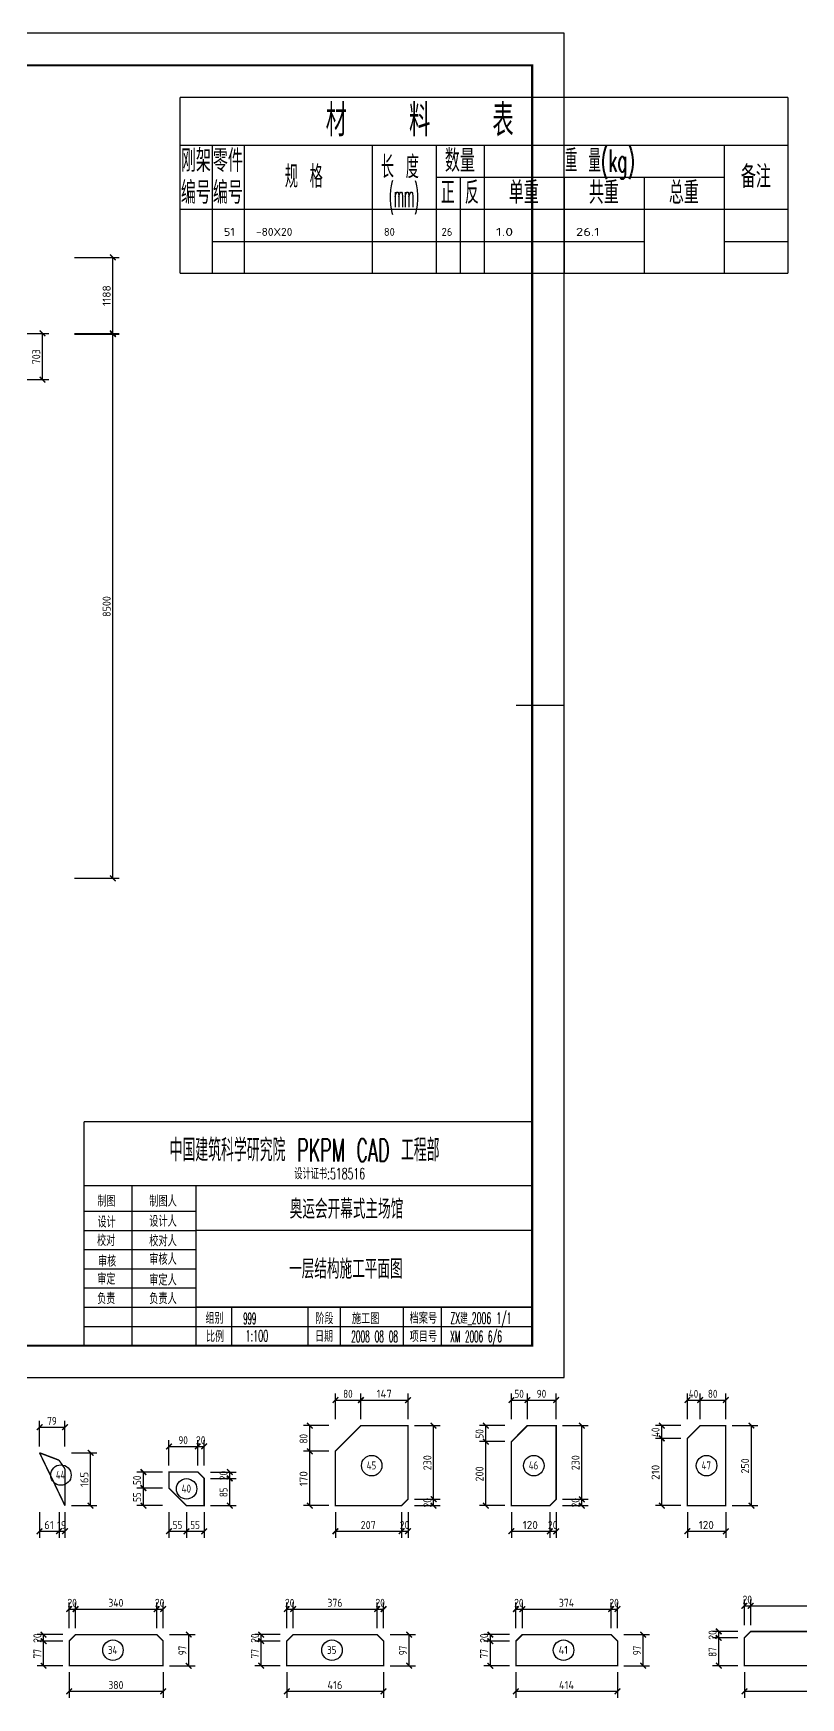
# Model space of a CAD drawing. Extents: x 14207793 to 14719554, y -1675802 to -1228715.
# Drawn here: x 14544975 to 14568958, y -1284293 to -1232293 of the extents above; entities that cross this region are included whole.
import ezdxf
from ezdxf.enums import TextEntityAlignment as Align

# ---------------------------------------------------------------- set-up
doc = ezdxf.new("R2010")
doc.units = 0
doc.header["$LTSCALE"] = 500
doc.header["$MEASUREMENT"] = 0
doc.layers.get('0').update_dxf_attribs({"linetype": 'CONTINUOUS'})
for name, color, linetype in [('13', 253, 'CONTINUOUS'), ('15', 3, 'CONTINUOUS'), ('中文', 2, 'CONTINUOUS'), ('图框外框__细线', 253, 'CONTINUOUS'), ('尺寸标注', 253, 'CONTINUOUS'), ('编号标注', 253, 'CONTINUOUS')]:
    doc.layers.add(name, color=color, linetype=linetype)
doc.styles.add('HZ', font='txt', dxfattribs={"width": 0.8, "bigfont": 'hztxt'})
doc.styles.get("Standard").update_dxf_attribs({"font": 'SYSZ.shx', "width": 0.75, "bigfont": 'SYFS.shx'})

# ---------------------------------------------------------------- blocks, each defined once
blk = doc.blocks.new('998')
for p, q in [((660.35, 43.03), (695.35, 43.03)), ((660.35, 37.03), (695.35, 37.03)), ((660.35, 31.03), (695.35, 31.03)), ((660.35, 25.03), (695.35, 25.03)), ((660.35, 19.03), (695.35, 19.03)), ((660.35, 13.03), (695.35, 13.03)), ((706.42, 13.03), (706.42, 1.03)), ((730.31, 13.03), (730.31, 1.03)), ((740.38, 13.03), (740.38, 1.03)), ((760.11, 13.03), (760.11, 1.03)), ((771.95, 13.03), (771.95, 1.03)), ((660.35, 7.03), (800.35, 7.03))]:
    blk.add_line(p, q)
at = {"const_width": 0.45}
for points in [[(660.35, 71.03), (800.35, 71.03)], [(660.35, 71.03), (660.35, 1.03)], [(660.35, 51.03), (800.35, 51.03)], [(675.35, 51.03), (675.35, 1.03)], [(695.35, 51.03), (695.35, 1.03)], [(695.35, 37.03), (800.35, 37.03)], [(695.35, 13.03), (800.35, 13.03)]]:
    blk.add_lwpolyline(points, dxfattribs=at)
at = {"layer": '中文', "style": 'HZ'}
for s, height, width, p, p2 in [('中国建筑科学研究院 PKPM CAD 工程部', 7, 0.605539, (687.06, 58.6), (771.44, 58.6)), ('设计证书:518516', 3.5, 0.733737, (726.05, 53), (748.18, 53)), ('制图', 3.5, 0.875996, (664.53, 44.45), (670.16, 44.45)), ('制图人', 3.5, 0.830144, (680.7, 44.45), (689.33, 44.45)), ('奥运会开幕式主场馆', 6, 0.663796, (724.61, 40.69), (760.11, 40.69)), ('设计', 3.5, 0.839947, (664.57, 37.93), (670.19, 37.93)), ('设计人', 3.5, 0.830144, (680.7, 38.15), (689.33, 38.15)), ('校对', 3.5, 0.826345, (664.41, 32.13), (670.04, 32.13)), ('校对人', 3.5, 0.830144, (680.7, 32.04), (689.33, 32.04)), ('审核', 3.5, 0.836505, (664.75, 25.64), (670.38, 25.64)), ('审核人', 3.5, 0.830144, (680.7, 26.27), (689.33, 26.27)), ('一层结构施工平面图', 6, 0.669712, (724.41, 21.96), (759.91, 21.96)), ('审定', 3.5, 0.83309, (664.5, 20.09), (670.13, 20.09)), ('审定人', 3.5, 0.830144, (680.7, 19.8), (689.33, 19.8)), ('负责', 3.5, 0.854005, (664.45, 13.98), (670.07, 13.98)), ('负责人', 3.5, 0.830144, (680.7, 13.98), (689.33, 13.98)), ('组别', 3.5, 0.861212, (698.29, 7.86), (703.91, 7.86)), ('999', 3.5, 0.578167, (710.06, 7.77), (714.19, 7.77)), ('阶段', 3.5, 0.850446, (732.65, 7.75), (738.28, 7.75)), ('施工图', 3.5, 0.869345, (744.03, 7.74), (752.65, 7.74)), ('档案号', 3.5, 0.848142, (762.06, 7.87), (770.69, 7.87)), ('ZX建_2006 1/1', 3.5, 0.612377, (774.8, 7.84), (793.93, 7.84)), ('比例', 3.5, 0.857593, (698.48, 2.16), (704.1, 2.16)), ('1:100', 3.5, 0.653439, (710.79, 2.36), (717.92, 2.36)), ('日期', 3.5, 0.843418, (732.53, 2.21), (738.15, 2.21)), ('2008 08 08', 3.5, 0.565848, (743.83, 2.13), (758.46, 2.13)), ('项目号', 3.5, 0.848142, (762.07, 2.12), (770.7, 2.12)), ('XM 2006 6/6', 3.5, 0.552008, (774.8, 2.11), (790.93, 2.11))]:
    blk.add_text(s, height=height, dxfattribs=dict(at, width=width)).set_placement(p, p2, align=Align.FIT)

msp = doc.modelspace()

# ---------------------------------------------------------------- linework, layer by layer
at = {"layer": '13'}
for p, q in [((14550562.5, -1235792.88), (14550562.5, -1236792.88)), ((14551562.5, -1235792.88), (14551562.5, -1236792.88)), ((14555562.5, -1235792.88), (14555562.5, -1236792.88)), ((14557562.5, -1235792.88), (14557562.5, -1236792.88)), ((14559062.5, -1235792.88), (14559062.5, -1236792.88)), ((14566562.5, -1235792.88), (14566562.5, -1236792.88)), ((14550562.5, -1236792.88), (14550562.5, -1237792.88)), ((14551562.5, -1236792.88), (14551562.5, -1237792.88)), ((14555562.5, -1236792.88), (14555562.5, -1237792.88)), ((14557562.5, -1236792.88), (14557562.5, -1237792.88)), ((14557562.5, -1236792.88), (14566562.5, -1236792.88)), ((14558312.5, -1236792.88), (14558312.5, -1237792.88)), ((14559062.5, -1236792.88), (14559062.5, -1237792.88)), ((14561562.5, -1236792.88), (14561562.5, -1237792.88)), ((14564062.5, -1236792.88), (14564062.5, -1237792.88)), ((14566562.5, -1236792.88), (14566562.5, -1237792.88)), ((14549562.5, -1237792.88), (14568562.5, -1237792.88)), ((14550562.5, -1237792.88), (14550562.5, -1239792.88)), ((14551562.5, -1237792.88), (14551562.5, -1239792.88)), ((14555562.5, -1237792.88), (14555562.5, -1239792.88)), ((14557562.5, -1237792.88), (14557562.5, -1239792.88)), ((14558312.5, -1237792.88), (14558312.5, -1239792.88)), ((14559062.5, -1237792.88), (14559062.5, -1239792.88)), ((14561562.5, -1237792.88), (14561562.5, -1239792.88)), ((14564062.5, -1237792.88), (14564062.5, -1239792.88)), ((14566562.5, -1237792.88), (14566562.5, -1239792.88)), ((14550562.5, -1238792.88), (14564062.5, -1238792.88)), ((14566562.5, -1238792.88), (14568562.5, -1238792.88))]:
    msp.add_line(p, q, dxfattribs=at)
at = {"layer": '13', "const_width": 45}
for points in [[(14549562.5, -1234292.88), (14549562.5, -1235792.88)], [(14549562.5, -1234292.88), (14568562.5, -1234292.88)], [(14568562.5, -1234292.88), (14568562.5, -1235792.88)], [(14549562.5, -1235792.88), (14549562.5, -1236792.88)], [(14549562.5, -1235792.88), (14568562.5, -1235792.88)], [(14568562.5, -1235792.88), (14568562.5, -1236792.88)], [(14549562.5, -1236792.88), (14549562.5, -1237792.88)], [(14568562.5, -1236792.88), (14568562.5, -1237792.88)], [(14549562.5, -1237792.88), (14549562.5, -1239792.88)], [(14549562.5, -1237792.88), (14568562.5, -1237792.88)], [(14568562.5, -1237792.88), (14568562.5, -1239792.88)], [(14549562.5, -1239792.88), (14568562.5, -1239792.88)]]:
    msp.add_lwpolyline(points, dxfattribs=at)
at = {"layer": '15', "const_width": 45}
for points in [[(14554415.98, -1278292.88), (14556485.98, -1278292.88), (14556685.98, -1278092.88), (14556685.98, -1275792.88), (14555215.98, -1275792.88), (14554415.98, -1276592.88), (14554415.98, -1278292.88)], [(14559915.98, -1278292.88), (14561115.98, -1278292.88), (14561315.98, -1278092.88), (14561315.98, -1275792.88), (14560415.98, -1275792.88), (14559915.98, -1276292.88), (14559915.98, -1278292.88)], [(14565415.98, -1278292.88), (14566615.98, -1278292.88), (14566615.98, -1275792.88), (14565815.98, -1275792.88), (14565415.98, -1276192.88), (14565415.98, -1278292.88)], [(14545171.28, -1276641.29), (14545778.99, -1276871.92)], [(14545965.98, -1278292.88), (14545171.28, -1276641.29)], [(14545778.99, -1276871.92), (14545965.98, -1277142.88)], [(14545965.98, -1277142.88), (14545965.98, -1278292.88)], [(14550315.98, -1278292.88), (14549765.98, -1278292.88), (14549215.98, -1277742.88), (14549215.98, -1277242.88), (14550115.98, -1277242.88), (14550315.98, -1277442.88), (14550315.98, -1278292.88)], [(14546098.5, -1283292.88), (14549031.38, -1283292.88), (14549031.38, -1282522.88), (14548831.38, -1282322.88), (14546298.5, -1282322.88), (14546098.5, -1282522.88), (14546098.5, -1283292.88)], [(14552895.36, -1283292.88), (14555923.84, -1283292.88), (14555923.84, -1282522.88), (14555723.84, -1282322.88), (14553095.36, -1282322.88), (14552895.36, -1282522.88), (14552895.36, -1283292.88)], [(14560058.55, -1283292.88), (14563235.6, -1283292.88), (14563235.6, -1282522.88), (14563035.6, -1282322.88), (14560258.55, -1282322.88), (14560058.55, -1282522.88), (14560058.55, -1283292.88)], [(14567198.12, -1283292.88), (14572305.73, -1283292.88), (14572305.73, -1282422.88), (14572105.73, -1282222.88), (14567398.12, -1282222.88), (14567198.12, -1282422.88), (14567198.12, -1283292.88)]]:
    msp.add_lwpolyline(points, dxfattribs=at)
at = {"layer": '图框外框__细线'}
msp.add_line((14561562.5, -1253292.88), (14560062.5, -1253292.88), dxfattribs=at)
msp.add_lwpolyline([(14472462.5, -1274292.88), (14561562.5, -1274292.88), (14561562.5, -1232292.88), (14472462.5, -1232292.88), (14472462.5, -1274292.88)], dxfattribs=at)
at = {"layer": '图框外框__细线', "const_width": 70}
msp.add_lwpolyline([(14474962.5, -1273292.88), (14560562.5, -1273292.88), (14560562.5, -1233292.88), (14474962.5, -1233292.88), (14474962.5, -1273292.88)], dxfattribs=at)
at = {"layer": '尺寸标注'}
for p, q in [((14546262.5, -1239292.88), (14547662.5, -1239292.88)), ((14547462.5, -1241667.88), (14547462.5, -1239292.88)), ((14544062.5, -1241667.88), (14545462.5, -1241667.88)), ((14545262.5, -1243112.86), (14545262.5, -1241667.88)), ((14546262.5, -1241667.88), (14547662.5, -1241667.88)), ((14546262.5, -1241692.88), (14547662.5, -1241692.88)), ((14547462.5, -1258692.88), (14547462.5, -1241692.88)), ((14544062.5, -1243112.86), (14545462.5, -1243112.86)), ((14546262.5, -1258692.88), (14547662.5, -1258692.88)), ((14554415.98, -1275592.88), (14554415.98, -1274792.88)), ((14554415.98, -1274992.88), (14555215.98, -1274992.88)), ((14555215.98, -1275592.88), (14555215.98, -1274792.88)), ((14555215.98, -1275592.88), (14555215.98, -1274792.88)), ((14555215.98, -1274992.88), (14556685.98, -1274992.88)), ((14556685.98, -1275592.88), (14556685.98, -1274792.88)), ((14559915.98, -1275592.88), (14559915.98, -1274792.88)), ((14559915.98, -1274992.88), (14560415.98, -1274992.88)), ((14560415.98, -1275592.88), (14560415.98, -1274792.88)), ((14560415.98, -1275592.88), (14560415.98, -1274792.88)), ((14560415.98, -1274992.88), (14561315.98, -1274992.88)), ((14561315.98, -1275592.88), (14561315.98, -1274792.88)), ((14565415.98, -1275592.88), (14565415.98, -1274792.88)), ((14565415.98, -1274992.88), (14565815.98, -1274992.88)), ((14565815.98, -1275592.88), (14565815.98, -1274792.88)), ((14565815.98, -1275592.88), (14565815.98, -1274792.88)), ((14565815.98, -1274992.88), (14566615.98, -1274992.88)), ((14566615.98, -1275592.88), (14566615.98, -1274792.88)), ((14545171.28, -1276441.29), (14545171.28, -1275641.29)), ((14545171.28, -1275841.29), (14545965.98, -1275841.29)), ((14545965.98, -1276441.29), (14545965.98, -1275641.29)), ((14554215.98, -1275792.88), (14553415.98, -1275792.88)), ((14553615.98, -1276592.88), (14553615.98, -1275792.88)), ((14556885.98, -1275792.88), (14557685.98, -1275792.88)), ((14557485.98, -1278092.88), (14557485.98, -1275792.88)), ((14559715.98, -1275792.88), (14558915.98, -1275792.88)), ((14559115.98, -1276292.88), (14559115.98, -1275792.88)), ((14561515.98, -1275792.88), (14562315.98, -1275792.88)), ((14562115.98, -1278092.88), (14562115.98, -1275792.88)), ((14565215.98, -1275792.88), (14564415.98, -1275792.88)), ((14564615.98, -1276192.88), (14564615.98, -1275792.88)), ((14566815.98, -1275792.88), (14567615.98, -1275792.88)), ((14567415.98, -1278292.88), (14567415.98, -1275792.88)), ((14549215.98, -1277042.88), (14549215.98, -1276242.88)), ((14549215.98, -1276442.88), (14550115.98, -1276442.88)), ((14550115.98, -1277042.88), (14550115.98, -1276242.88)), ((14550115.98, -1277042.88), (14550115.98, -1276242.88)), ((14550115.98, -1276442.88), (14550315.98, -1276442.88)), ((14550315.98, -1277042.88), (14550315.98, -1276242.88)), ((14554215.98, -1276592.88), (14553415.98, -1276592.88)), ((14554215.98, -1276592.88), (14553415.98, -1276592.88)), ((14553615.98, -1278292.88), (14553615.98, -1276592.88)), ((14559715.98, -1276292.88), (14558915.98, -1276292.88)), ((14559715.98, -1276292.88), (14558915.98, -1276292.88)), ((14559115.98, -1278292.88), (14559115.98, -1276292.88)), ((14565215.98, -1276192.88), (14564415.98, -1276192.88)), ((14565215.98, -1276192.88), (14564415.98, -1276192.88)), ((14564615.98, -1278292.88), (14564615.98, -1276192.88)), ((14546165.98, -1276641.29), (14546965.98, -1276641.29)), ((14546765.98, -1278292.88), (14546765.98, -1276641.29)), ((14549015.98, -1277242.88), (14548215.98, -1277242.88)), ((14548415.98, -1277742.88), (14548415.98, -1277242.88)), ((14550515.98, -1277242.88), (14551315.98, -1277242.88)), ((14550515.98, -1277442.88), (14551315.98, -1277442.88)), ((14550515.98, -1277442.88), (14551315.98, -1277442.88)), ((14551115.98, -1277442.88), (14551115.98, -1277242.88)), ((14551115.98, -1278292.88), (14551115.98, -1277442.88)), ((14549015.98, -1277742.88), (14548215.98, -1277742.88)), ((14549015.98, -1277742.88), (14548215.98, -1277742.88)), ((14548415.98, -1278292.88), (14548415.98, -1277742.88)), ((14556885.98, -1278092.88), (14557685.98, -1278092.88)), ((14556885.98, -1278092.88), (14557685.98, -1278092.88)), ((14557485.98, -1278292.88), (14557485.98, -1278092.88)), ((14561515.98, -1278092.88), (14562315.98, -1278092.88)), ((14561515.98, -1278092.88), (14562315.98, -1278092.88)), ((14562115.98, -1278292.88), (14562115.98, -1278092.88)), ((14545171.28, -1278492.88), (14545171.28, -1279292.88)), ((14545778.99, -1278492.88), (14545778.99, -1279292.88)), ((14545778.99, -1278492.88), (14545778.99, -1279292.88)), ((14545965.98, -1278492.88), (14545965.98, -1279292.88)), ((14546165.98, -1278292.88), (14546965.98, -1278292.88)), ((14549015.98, -1278292.88), (14548215.98, -1278292.88)), ((14549215.98, -1278492.88), (14549215.98, -1279292.88)), ((14549765.98, -1278492.88), (14549765.98, -1279292.88)), ((14549765.98, -1278492.88), (14549765.98, -1279292.88)), ((14550315.98, -1278492.88), (14550315.98, -1279292.88)), ((14550515.98, -1278292.88), (14551315.98, -1278292.88)), ((14554215.98, -1278292.88), (14553415.98, -1278292.88)), ((14554415.98, -1278492.88), (14554415.98, -1279292.88)), ((14556485.98, -1278492.88), (14556485.98, -1279292.88)), ((14556485.98, -1278492.88), (14556485.98, -1279292.88)), ((14556685.98, -1278492.88), (14556685.98, -1279292.88)), ((14556885.98, -1278292.88), (14557685.98, -1278292.88)), ((14559715.98, -1278292.88), (14558915.98, -1278292.88)), ((14559915.98, -1278492.88), (14559915.98, -1279292.88)), ((14561115.98, -1278492.88), (14561115.98, -1279292.88)), ((14561115.98, -1278492.88), (14561115.98, -1279292.88)), ((14561315.98, -1278492.88), (14561315.98, -1279292.88)), ((14561515.98, -1278292.88), (14562315.98, -1278292.88)), ((14565215.98, -1278292.88), (14564415.98, -1278292.88)), ((14565415.98, -1278492.88), (14565415.98, -1279292.88)), ((14566615.98, -1278492.88), (14566615.98, -1279292.88)), ((14566815.98, -1278292.88), (14567615.98, -1278292.88)), ((14545171.28, -1279092.88), (14545778.99, -1279092.88)), ((14545778.99, -1279092.88), (14545965.98, -1279092.88)), ((14549215.98, -1279092.88), (14549765.98, -1279092.88)), ((14549765.98, -1279092.88), (14550315.98, -1279092.88)), ((14554415.98, -1279092.88), (14556485.98, -1279092.88)), ((14556485.98, -1279092.88), (14556685.98, -1279092.88)), ((14559915.98, -1279092.88), (14561115.98, -1279092.88)), ((14561115.98, -1279092.88), (14561315.98, -1279092.88)), ((14565415.98, -1279092.88), (14566615.98, -1279092.88)), ((14567198.12, -1282022.88), (14567198.12, -1281222.88)), ((14567398.12, -1282022.88), (14567398.12, -1281222.88)), ((14567398.12, -1282022.88), (14567398.12, -1281222.88)), ((14546098.5, -1282122.88), (14546098.5, -1281322.88)), ((14546098.5, -1281522.88), (14546298.5, -1281522.88)), ((14546298.5, -1282122.88), (14546298.5, -1281322.88)), ((14546298.5, -1282122.88), (14546298.5, -1281322.88)), ((14546298.5, -1281522.88), (14548831.38, -1281522.88)), ((14548831.38, -1282122.88), (14548831.38, -1281322.88)), ((14548831.38, -1282122.88), (14548831.38, -1281322.88)), ((14548831.38, -1281522.88), (14549031.38, -1281522.88)), ((14549031.38, -1282122.88), (14549031.38, -1281322.88)), ((14552895.36, -1282122.88), (14552895.36, -1281322.88)), ((14552895.36, -1281522.88), (14553095.36, -1281522.88)), ((14553095.36, -1282122.88), (14553095.36, -1281322.88)), ((14553095.36, -1282122.88), (14553095.36, -1281322.88)), ((14553095.36, -1281522.88), (14555723.84, -1281522.88)), ((14555723.84, -1282122.88), (14555723.84, -1281322.88)), ((14555723.84, -1282122.88), (14555723.84, -1281322.88)), ((14555723.84, -1281522.88), (14555923.84, -1281522.88)), ((14555923.84, -1282122.88), (14555923.84, -1281322.88)), ((14560058.55, -1282122.88), (14560058.55, -1281322.88)), ((14560058.55, -1281522.88), (14560258.55, -1281522.88)), ((14560258.55, -1282122.88), (14560258.55, -1281322.88)), ((14560258.55, -1282122.88), (14560258.55, -1281322.88)), ((14560258.55, -1281522.88), (14563035.6, -1281522.88)), ((14563035.6, -1282122.88), (14563035.6, -1281322.88)), ((14563035.6, -1282122.88), (14563035.6, -1281322.88)), ((14563035.6, -1281522.88), (14563235.6, -1281522.88)), ((14563235.6, -1282122.88), (14563235.6, -1281322.88)), ((14567198.12, -1281422.88), (14567398.12, -1281422.88)), ((14567398.12, -1281422.88), (14572105.73, -1281422.88)), ((14566998.12, -1282222.88), (14566198.12, -1282222.88)), ((14566398.12, -1282422.88), (14566398.12, -1282222.88)), ((14545898.5, -1282322.88), (14545098.5, -1282322.88)), ((14545898.5, -1282522.88), (14545098.5, -1282522.88)), ((14545898.5, -1282522.88), (14545098.5, -1282522.88)), ((14545298.5, -1282522.88), (14545298.5, -1282322.88)), ((14545298.5, -1283292.88), (14545298.5, -1282522.88)), ((14549231.38, -1282322.88), (14550031.38, -1282322.88)), ((14549831.38, -1283292.88), (14549831.38, -1282322.88)), ((14552695.36, -1282322.88), (14551895.36, -1282322.88)), ((14552695.36, -1282522.88), (14551895.36, -1282522.88)), ((14552695.36, -1282522.88), (14551895.36, -1282522.88)), ((14552095.36, -1282522.88), (14552095.36, -1282322.88)), ((14552095.36, -1283292.88), (14552095.36, -1282522.88)), ((14556123.84, -1282322.88), (14556923.84, -1282322.88)), ((14556723.84, -1283292.88), (14556723.84, -1282322.88)), ((14559858.55, -1282322.88), (14559058.55, -1282322.88)), ((14559858.55, -1282522.88), (14559058.55, -1282522.88)), ((14559858.55, -1282522.88), (14559058.55, -1282522.88)), ((14559258.55, -1282522.88), (14559258.55, -1282322.88)), ((14559258.55, -1283292.88), (14559258.55, -1282522.88)), ((14563435.6, -1282322.88), (14564235.6, -1282322.88)), ((14564035.6, -1283292.88), (14564035.6, -1282322.88)), ((14566998.12, -1282422.88), (14566198.12, -1282422.88)), ((14566998.12, -1282422.88), (14566198.12, -1282422.88)), ((14566398.12, -1283292.88), (14566398.12, -1282422.88)), ((14545898.5, -1283292.88), (14545098.5, -1283292.88)), ((14549231.38, -1283292.88), (14550031.38, -1283292.88)), ((14552695.36, -1283292.88), (14551895.36, -1283292.88)), ((14556123.84, -1283292.88), (14556923.84, -1283292.88)), ((14559858.55, -1283292.88), (14559058.55, -1283292.88)), ((14563435.6, -1283292.88), (14564235.6, -1283292.88)), ((14566998.12, -1283292.88), (14566198.12, -1283292.88)), ((14546098.5, -1283492.88), (14546098.5, -1284292.88)), ((14549031.38, -1283492.88), (14549031.38, -1284292.88)), ((14552895.36, -1283492.88), (14552895.36, -1284292.88)), ((14555923.84, -1283492.88), (14555923.84, -1284292.88)), ((14560058.55, -1283492.88), (14560058.55, -1284292.88)), ((14563235.6, -1283492.88), (14563235.6, -1284292.88)), ((14567198.12, -1283492.88), (14567198.12, -1284292.88)), ((14546098.5, -1284092.88), (14549031.38, -1284092.88)), ((14552895.36, -1284092.88), (14555923.84, -1284092.88)), ((14560058.55, -1284092.88), (14563235.6, -1284092.88)), ((14567198.12, -1284092.88), (14572305.73, -1284092.88))]:
    msp.add_line(p, q, dxfattribs=at)
at = {"layer": '尺寸标注', "const_width": 45}
for points in [[(14547374.12, -1239204.49), (14547550.89, -1239381.27)], [(14545174.12, -1241579.49), (14545350.89, -1241756.27)], [(14547374.12, -1241579.49), (14547550.89, -1241756.27)], [(14547374.12, -1241604.49), (14547550.89, -1241781.27)], [(14545174.12, -1243024.47), (14545350.89, -1243201.25)], [(14547374.12, -1258604.49), (14547550.89, -1258781.27)], [(14554327.59, -1275081.27), (14554504.36, -1274904.5)], [(14555127.59, -1275081.27), (14555304.36, -1274904.5)], [(14555127.59, -1275081.27), (14555304.36, -1274904.5)], [(14556597.59, -1275081.27), (14556774.37, -1274904.5)], [(14559827.59, -1275081.27), (14560004.36, -1274904.5)], [(14560327.59, -1275081.27), (14560504.36, -1274904.5)], [(14560327.59, -1275081.27), (14560504.36, -1274904.5)], [(14561227.59, -1275081.27), (14561404.36, -1274904.5)], [(14565327.59, -1275081.27), (14565504.36, -1274904.5)], [(14565727.59, -1275081.27), (14565904.36, -1274904.5)], [(14565727.59, -1275081.27), (14565904.36, -1274904.5)], [(14566527.59, -1275081.27), (14566704.36, -1274904.5)], [(14545082.9, -1275929.68), (14545259.67, -1275752.9)], [(14545877.59, -1275929.68), (14546054.36, -1275752.9)], [(14553527.59, -1275704.5), (14553704.36, -1275881.27)], [(14557397.59, -1275704.5), (14557574.37, -1275881.27)], [(14559027.59, -1275704.5), (14559204.36, -1275881.27)], [(14562027.59, -1275704.5), (14562204.36, -1275881.27)], [(14564527.59, -1275704.5), (14564704.36, -1275881.27)], [(14567327.59, -1275704.5), (14567504.36, -1275881.27)], [(14546677.59, -1276552.9), (14546854.36, -1276729.68)], [(14549127.59, -1276531.27), (14549304.36, -1276354.49)], [(14550027.59, -1276531.27), (14550204.36, -1276354.49)], [(14550027.59, -1276531.27), (14550204.36, -1276354.49)], [(14550227.59, -1276531.27), (14550404.36, -1276354.49)], [(14553527.59, -1276504.5), (14553704.36, -1276681.27)], [(14553527.59, -1276504.5), (14553704.36, -1276681.27)], [(14559027.59, -1276204.5), (14559204.36, -1276381.27)], [(14559027.59, -1276204.5), (14559204.36, -1276381.27)], [(14564527.59, -1276104.5), (14564704.36, -1276281.27)], [(14564527.59, -1276104.5), (14564704.36, -1276281.27)], [(14548327.59, -1277154.49), (14548504.36, -1277331.27)], [(14548327.59, -1277654.49), (14548504.36, -1277831.27)], [(14548327.59, -1277654.49), (14548504.36, -1277831.27)], [(14551027.59, -1277154.49), (14551204.36, -1277331.27)], [(14551027.59, -1277354.49), (14551204.36, -1277531.27)], [(14551027.59, -1277354.49), (14551204.36, -1277531.27)], [(14557397.59, -1278004.5), (14557574.37, -1278181.27)], [(14557397.59, -1278004.5), (14557574.37, -1278181.27)], [(14562027.59, -1278004.5), (14562204.36, -1278181.27)], [(14562027.59, -1278004.5), (14562204.36, -1278181.27)], [(14546677.59, -1278204.5), (14546854.36, -1278381.27)], [(14548327.59, -1278204.49), (14548504.36, -1278381.27)], [(14551027.59, -1278204.5), (14551204.36, -1278381.27)], [(14553527.59, -1278204.5), (14553704.36, -1278381.27)], [(14557397.59, -1278204.5), (14557574.37, -1278381.27)], [(14559027.59, -1278204.5), (14559204.36, -1278381.27)], [(14562027.59, -1278204.5), (14562204.36, -1278381.27)], [(14564527.59, -1278204.5), (14564704.36, -1278381.27)], [(14567327.59, -1278204.5), (14567504.36, -1278381.27)], [(14545082.9, -1279181.27), (14545259.67, -1279004.5)], [(14545690.61, -1279181.27), (14545867.38, -1279004.5)], [(14545690.61, -1279181.27), (14545867.38, -1279004.5)], [(14545877.59, -1279181.27), (14546054.36, -1279004.5)], [(14549127.59, -1279181.27), (14549304.36, -1279004.49)], [(14549677.59, -1279181.27), (14549854.36, -1279004.49)], [(14549677.59, -1279181.27), (14549854.36, -1279004.49)], [(14550227.59, -1279181.27), (14550404.36, -1279004.49)], [(14554327.59, -1279181.27), (14554504.36, -1279004.5)], [(14556397.59, -1279181.27), (14556574.37, -1279004.5)], [(14556397.59, -1279181.27), (14556574.37, -1279004.5)], [(14556597.59, -1279181.27), (14556774.37, -1279004.5)], [(14559827.59, -1279181.27), (14560004.36, -1279004.5)], [(14561027.59, -1279181.27), (14561204.36, -1279004.5)], [(14561027.59, -1279181.27), (14561204.36, -1279004.5)], [(14561227.59, -1279181.27), (14561404.36, -1279004.5)], [(14565327.59, -1279181.27), (14565504.36, -1279004.5)], [(14566527.59, -1279181.27), (14566704.36, -1279004.5)], [(14546010.11, -1281611.27), (14546186.88, -1281434.5)], [(14546210.11, -1281611.27), (14546386.88, -1281434.5)], [(14546210.11, -1281611.27), (14546386.88, -1281434.5)], [(14548742.99, -1281611.27), (14548919.76, -1281434.5)], [(14548742.99, -1281611.27), (14548919.76, -1281434.5)], [(14548942.99, -1281611.27), (14549119.76, -1281434.5)], [(14552806.98, -1281611.27), (14552983.75, -1281434.5)], [(14553006.98, -1281611.27), (14553183.75, -1281434.5)], [(14553006.98, -1281611.27), (14553183.75, -1281434.5)], [(14555635.46, -1281611.27), (14555812.23, -1281434.5)], [(14555635.46, -1281611.27), (14555812.23, -1281434.5)], [(14555835.46, -1281611.27), (14556012.23, -1281434.5)], [(14559970.17, -1281611.27), (14560146.94, -1281434.5)], [(14560170.17, -1281611.27), (14560346.94, -1281434.5)], [(14560170.17, -1281611.27), (14560346.94, -1281434.5)], [(14562947.22, -1281611.27), (14563123.99, -1281434.5)], [(14562947.22, -1281611.27), (14563123.99, -1281434.5)], [(14563147.22, -1281611.27), (14563323.99, -1281434.5)], [(14567109.74, -1281511.27), (14567286.51, -1281334.5)], [(14567309.74, -1281511.27), (14567486.51, -1281334.5)], [(14567309.74, -1281511.27), (14567486.51, -1281334.5)], [(14545210.11, -1282234.5), (14545386.88, -1282411.27)], [(14549742.99, -1282234.5), (14549919.76, -1282411.27)], [(14552006.98, -1282234.5), (14552183.75, -1282411.27)], [(14556635.46, -1282234.5), (14556812.23, -1282411.27)], [(14559170.17, -1282234.5), (14559346.94, -1282411.27)], [(14563947.22, -1282234.5), (14564123.99, -1282411.27)], [(14566309.74, -1282134.5), (14566486.51, -1282311.27)], [(14566309.74, -1282334.5), (14566486.51, -1282511.27)], [(14566309.74, -1282334.5), (14566486.51, -1282511.27)], [(14545210.11, -1282434.5), (14545386.88, -1282611.27)], [(14545210.11, -1282434.5), (14545386.88, -1282611.27)], [(14552006.98, -1282434.5), (14552183.75, -1282611.27)], [(14552006.98, -1282434.5), (14552183.75, -1282611.27)], [(14559170.17, -1282434.5), (14559346.94, -1282611.27)], [(14559170.17, -1282434.5), (14559346.94, -1282611.27)], [(14545210.11, -1283204.5), (14545386.88, -1283381.27)], [(14549742.99, -1283204.5), (14549919.76, -1283381.27)], [(14552006.98, -1283204.5), (14552183.75, -1283381.27)], [(14556635.46, -1283204.5), (14556812.23, -1283381.27)], [(14559170.17, -1283204.5), (14559346.94, -1283381.27)], [(14563947.22, -1283204.5), (14564123.99, -1283381.27)], [(14566309.74, -1283204.5), (14566486.51, -1283381.27)], [(14546010.11, -1284181.27), (14546186.88, -1284004.5)], [(14548942.99, -1284181.27), (14549119.76, -1284004.5)], [(14552806.98, -1284181.27), (14552983.75, -1284004.5)], [(14555835.46, -1284181.27), (14556012.23, -1284004.5)], [(14559970.17, -1284181.27), (14560146.94, -1284004.5)], [(14563147.22, -1284181.27), (14563323.99, -1284004.5)], [(14567109.74, -1284181.27), (14567286.51, -1284004.5)]]:
    msp.add_lwpolyline(points, dxfattribs=at)
at = {"layer": '编号标注'}
for centre in [(14545838.97, -1277337.01), (14555550.98, -1277042.88), (14560615.98, -1277042.88), (14566015.98, -1277042.88), (14549765.98, -1277767.88), (14547464.94, -1282807.88), (14554309.6, -1282807.88), (14561547.08, -1282807.88)]:
    msp.add_circle(centre, 320, dxfattribs=at)

# ---------------------------------------------------------------- block references
at = {"layer": '图框外框__细线', "xscale": 100, "yscale": 100, "zscale": 100}
msp.add_blockref('998', (14480527.74, -1273395.62), dxfattribs=at)

# ---------------------------------------------------------------- texts
at = {"layer": '13', "style": 'HZ'}
for s, height, width, p, p2 in [('材   料   表', 1000, 0.805884, (14554112.5, -1235512.88), (14559987.5, -1235512.88)), ('刚架', 700, 0.702848, (14549587.5, -1236621.88), (14550525, -1236621.88)), ('零件', 700, 0.694242, (14550587.5, -1236621.88), (14551525, -1236621.88)), ('数量', 700, 0.697087, (14557837.5, -1236621.88), (14558775, -1236621.88)), ('重 量(kg)', 700, 0.634766, (14561587.5, -1236621.88), (14563775, -1236621.88)), ('规 格', 700, 0.630315, (14552837.5, -1237121.88), (14554025, -1237121.88)), ('长 度', 700, 0.639672, (14555837.5, -1236821.88), (14557025, -1236821.88)), ('备注', 700, 0.688621, (14567087.5, -1237121.88), (14568025, -1237121.88)), ('编号', 700, 0.702848, (14549587.5, -1237621.88), (14550525, -1237621.88)), ('编号', 700, 0.702848, (14550587.5, -1237621.88), (14551525, -1237621.88)), ('(mm)', 700, 0.429894, (14556087.5, -1237721.88), (14557025, -1237721.88)), ('正', 700, 0.672669, (14557712.5, -1237621.88), (14558150, -1237621.88)), ('反', 700, 0.684267, (14558462.5, -1237621.88), (14558900, -1237621.88)), ('单重', 700, 0.702848, (14559837.5, -1237621.88), (14560775, -1237621.88)), ('共重', 700, 0.702848, (14562337.5, -1237621.88), (14563275, -1237621.88)), ('总重', 700, 0.702848, (14564837.5, -1237621.88), (14565775, -1237621.88))]:
    msp.add_text(s, height=height, dxfattribs=dict(at, width=width)).set_placement(p, p2, align=Align.FIT)
at = {"layer": '13'}
for s, width, p, p2 in [('51', 1.142388, (14550932.5, -1238622.88), (14551272.5, -1238622.88)), ('-80X20', 0.797997, (14551932.5, -1238622.88), (14553072.5, -1238622.88)), ('80', 0.839991, (14555932.5, -1238622.88), (14556272.5, -1238622.88)), ('26', 0.865445, (14557732.5, -1238622.88), (14558072.5, -1238622.88)), ('1.0', 1.133992, (14559432.5, -1238622.88), (14559972.5, -1238622.88)), ('26.1', 1.130176, (14561932.5, -1238622.88), (14562672.5, -1238622.88))]:
    msp.add_text(s, height=250, dxfattribs=dict(at, width=width)).set_placement(p, p2, align=Align.FIT)
at = {"layer": '尺寸标注'}
for s, width, p, p2 in [('1188', 0.824096, (14547392.5, -1240812.88), (14547392.5, -1240165.38)), ('703', 0.734996, (14545192.5, -1242635.37), (14545192.5, -1242162.87)), ('8500', 0.734999, (14547392.5, -1250525.38), (14547392.5, -1249877.88)), ('80', 0.735, (14553545.98, -1276350.38), (14553545.98, -1276052.88)), ('50', 0.735, (14559045.98, -1276200.38), (14559045.98, -1275902.88)), ('40', 0.735, (14564545.98, -1276150.38), (14564545.98, -1275852.88)), ('230', 0.735, (14557415.98, -1277187.88), (14557415.98, -1276715.38)), ('200', 0.735, (14559045.98, -1277537.88), (14559045.98, -1277065.38)), ('230', 0.735, (14562045.98, -1277187.88), (14562045.98, -1276715.38)), ('210', 0.7938, (14564545.98, -1277487.88), (14564545.98, -1277015.38)), ('250', 0.735, (14567345.98, -1277287.88), (14567345.98, -1276815.38)), ('165', 0.7938, (14546695.98, -1277712.09), (14546695.98, -1277239.59)), ('50', 0.735001, (14548345.98, -1277650.38), (14548345.98, -1277352.88)), ('20', 0.735001, (14551045.98, -1277500.38), (14551045.98, -1277202.88)), ('170', 0.7938, (14553545.98, -1277687.88), (14553545.98, -1277215.38)), ('55', 0.735001, (14548345.98, -1278175.38), (14548345.98, -1277877.88)), ('85', 0.735001, (14551045.98, -1278025.38), (14551045.98, -1277727.88)), ('20', 0.735001, (14557415.98, -1278350.38), (14557415.98, -1278052.88)), ('20', 0.735001, (14562045.98, -1278350.38), (14562045.98, -1278052.88)), ('20', 0.735, (14545228.5, -1282580.38), (14545228.5, -1282282.88)), ('20', 0.735, (14552025.36, -1282580.38), (14552025.36, -1282282.88)), ('20', 0.735, (14559188.55, -1282580.38), (14559188.55, -1282282.88)), ('20', 0.735, (14566328.12, -1282480.38), (14566328.12, -1282182.88)), ('77', 0.735, (14545228.5, -1283065.38), (14545228.5, -1282767.88)), ('97', 0.735, (14549761.38, -1282965.38), (14549761.38, -1282667.88)), ('77', 0.735, (14552025.36, -1283065.38), (14552025.36, -1282767.88)), ('97', 0.735, (14556653.84, -1282965.38), (14556653.84, -1282667.88)), ('77', 0.735, (14559188.55, -1283065.38), (14559188.55, -1282767.88)), ('97', 0.735, (14563965.6, -1282965.38), (14563965.6, -1282667.88)), ('87', 0.735, (14566328.12, -1283015.38), (14566328.12, -1282717.88))]:
    msp.add_text(s, height=250, rotation=90, dxfattribs=dict(at, width=width)).set_placement(p, p2, align=Align.FIT)
for s, width, p, p2 in [('80', 0.735009, (14554658.48, -1274922.88), (14554955.98, -1274922.88)), ('147', 0.793796, (14555705.98, -1274922.88), (14556178.48, -1274922.88)), ('50', 0.735009, (14560008.48, -1274922.88), (14560305.98, -1274922.88)), ('90', 0.735009, (14560708.48, -1274922.88), (14561005.98, -1274922.88)), ('40', 0.735009, (14565458.48, -1274922.88), (14565755.98, -1274922.88)), ('80', 0.735009, (14566058.48, -1274922.88), (14566355.98, -1274922.88)), ('79', 0.757267, (14545411.13, -1275771.29), (14545708.63, -1275771.29)), ('90', 0.735009, (14549508.48, -1276372.88), (14549805.98, -1276372.88)), ('20', 0.735009, (14550058.48, -1276372.88), (14550355.98, -1276372.88)), ('61', 0.999592, (14545317.64, -1279022.88), (14545615.14, -1279022.88)), ('19', 0.861735, (14545714.98, -1279022.88), (14546012.49, -1279022.88)), ('55', 0.735009, (14549333.48, -1279022.88), (14549630.98, -1279022.88)), ('55', 0.735009, (14549883.48, -1279022.88), (14550180.98, -1279022.88)), ('207', 0.734996, (14555205.98, -1279022.88), (14555678.48, -1279022.88)), ('20', 0.734994, (14556428.48, -1279022.88), (14556725.98, -1279022.88)), ('120', 0.793806, (14560270.98, -1279022.88), (14560743.48, -1279022.88)), ('20', 0.735009, (14561058.48, -1279022.88), (14561355.98, -1279022.88)), ('120', 0.793806, (14565770.98, -1279022.88), (14566243.48, -1279022.88)), ('20', 0.735009, (14546041, -1281452.88), (14546338.5, -1281452.88)), ('340', 0.734996, (14547319.94, -1281452.88), (14547792.44, -1281452.88)), ('20', 0.735009, (14548773.88, -1281452.88), (14549071.38, -1281452.88)), ('20', 0.735009, (14552837.86, -1281452.88), (14553135.36, -1281452.88)), ('376', 0.748874, (14554164.6, -1281452.88), (14554637.1, -1281452.88)), ('20', 0.735009, (14555666.34, -1281452.88), (14555963.84, -1281452.88)), ('20', 0.735009, (14560001.05, -1281452.88), (14560298.55, -1281452.88)), ('374', 0.721642, (14561402.08, -1281452.88), (14561874.58, -1281452.88)), ('20', 0.735009, (14562978.1, -1281452.88), (14563275.61, -1281452.88)), ('20', 0.735009, (14567140.62, -1281352.88), (14567438.12, -1281352.88)), ('380', 0.734996, (14547319.94, -1284022.88), (14547792.44, -1284022.88)), ('416', 0.810006, (14554164.6, -1284022.88), (14554637.1, -1284022.88)), ('414', 0.778241, (14561402.08, -1284022.88), (14561874.58, -1284022.88))]:
    msp.add_text(s, height=250, dxfattribs=dict(at, width=width)).set_placement(p, p2, align=Align.FIT)
at = {"layer": '编号标注'}
for s, width, p, p2 in [('45', 0.734994, (14555393.48, -1277160.38), (14555690.98, -1277160.38)), ('46', 0.757282, (14560458.48, -1277160.38), (14560755.98, -1277160.38)), ('47', 0.735009, (14565858.48, -1277160.38), (14566155.98, -1277160.38)), ('44', 0.714009, (14545681.46, -1277454.51), (14545978.97, -1277454.51)), ('40', 0.735009, (14549608.48, -1277885.38), (14549905.98, -1277885.38)), ('34', 0.713994, (14547307.44, -1282925.38), (14547604.94, -1282925.38)), ('35', 0.735009, (14554152.1, -1282925.38), (14554449.6, -1282925.38)), ('41', 0.999612, (14561389.58, -1282925.38), (14561687.08, -1282925.38))]:
    msp.add_text(s, height=250, dxfattribs=dict(at, width=width)).set_placement(p, p2, align=Align.FIT)

doc.saveas('drawing.dxf')
